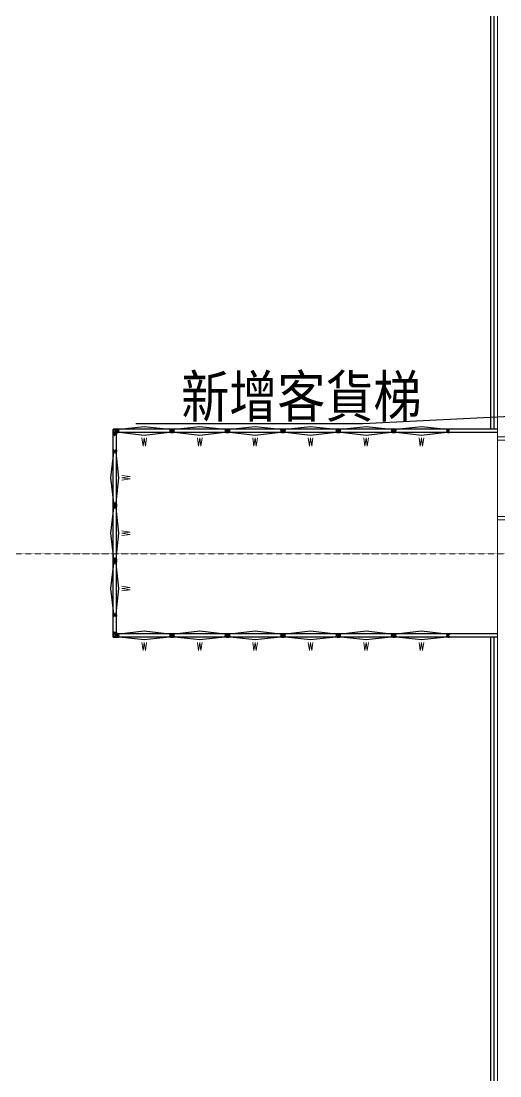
# Model space of a CAD drawing. Extents: x -32000 to 290600, y -29000 to 131250.
# Drawn here: x 236272 to 243183, y 52470 to 67687 of the extents above; entities that cross this region are included whole.
import ezdxf
from ezdxf.enums import TextEntityAlignment as Align

# ---------------------------------------------------------------- set-up
doc = ezdxf.new("R2010")
doc.units = 0
doc.header["$LTSCALE"] = 10
doc.linetypes.add('H12PL3$0$JJP_三點線', pattern=[0.9, 0.3, -0.15, 0, -0.15, 0, -0.15, 0, -0.15])
doc.linetypes.add('XFM7P30ICA$0$H12PL3$0$JJP_三點線', pattern=[0.9, 0.3, -0.15, 0, -0.15, 0, -0.15, 0, -0.15])
for name, color, linetype in [('H12PL3$0$A-WALL-IN', 252, 'Continuous'), ('H12PL3$0$Door', 252, 'Continuous'), ('H12PL3$0$S-GRID', 252, 'Continuous'), ('XFDP30$0$A-Partition-Col', 1, 'Continuous'), ('XFDP30$0$A-W-P1S (50K)', 2, 'Continuous'), ('XFDP30$0$A-W-P2D (50K)', 2, 'Continuous'), ('XFDP30$0$A-WINDOW (50K)', 15, 'Continuous'), ('XFM7P30ICA$0$H12PL3$0$A-TEXT-修改說明', 252, 'Continuous'), ('XFM7P30ICA$0$H12PL3$0$A-WALL-IN', 252, 'Continuous'), ('XFM7P30ICA$0$H12PL3$0$S-GRID', 252, 'Continuous'), ('XFM7P30ICA$0$XFDP30$0$A-Partition-Col', 1, 'Continuous'), ('XFM7P30ICA$0$XFDP30$0$A-W-P1S (50K)', 2, 'Continuous'), ('XFM7P30ICA$0$XFDP30$0$A-W-P2D (50K)', 2, 'Continuous'), ('XFM7P30ICA$0$XFDP30$0$A-WINDOW (50K)', 15, 'Continuous')]:
    doc.layers.add(name, color=color, linetype=linetype)
doc.styles.add('XFDP30$0$15P6-XFDP10$0$AA-TXT', font='simplex.shx', dxfattribs={"width": 0.8, "bigfont": 'chineset.shx'})
doc.styles.add('XFM7P30ICA$0$H12PL3$0$dim-txt', font='isocp.shx', dxfattribs={"width": 0.7, "bigfont": 'chineset.shx'})
doc.styles.add('XFM7P30ICA$0$H12PL3$0$Standard', font='isocp.shx', dxfattribs={"bigfont": 'chineset.shx'})
doc.styles.add('XFM7P30ICA$0$XFDP30$0$15P6-XFDP10$0$AA-TXT', font='simplex.shx', dxfattribs={"width": 0.8, "bigfont": 'chineset.shx'})
doc.dimstyles.new('XFM7P30ICA$0$H12PL3$0$ARCH-dim-200MM', dxfattribs={"dimscale": 200, "dimtxt": 0.3, "dimasz": 0.1, "dimexe": 0.1, "dimexo": 0.1, "dimgap": 0.05, "dimtad": 1, "dimdec": 0, "dimlfac": 10, "dimrnd": 0.5, "dimdsep": 46, "dimtxsty": 'XFM7P30ICA$0$H12PL3$0$dim-txt', "dimblk": 'XFM7P30ICA$0$H12PL3$0$_Dot', "dimcen": 2, "dimclrd": 256, "dimclre": 256, "dimclrt": 256, "dimadec": 0, "dimazin": 0, "dimtfac": 1, "dimtix": 1, "dimtmove": 2, "dimatfit": 3, "dimldrblk": 'XFM7P30ICA$0$H12PL3$0$_OBLIQUE', "dimfxl": 1, "dimtvp": 1, "dimtolj": 1, "dimarcsym": 0})

# ---------------------------------------------------------------- blocks, each defined once
blk = doc.blocks.new('XFDP30$0$XBDP15$0$TP1-50-Partition_Col-L')
for p, q in [((-1.1, -2.4), (0.3, -2.4)), ((0.4, -1.6), (0.4, -2.3)), ((0.5, -1.6), (0.4, -1.6)), ((0.5, -1.6), (0.5, -2.3))]:
    blk.add_line(p, q)
at = {"linetype": 'Continuous', "ltscale": 5}
blk.add_line((-1.1, -2.5), (0.3, -2.5), dxfattribs=at)
for points in [[(-1.6, 2.6), (-1.6, 2.5), (-1.6, 2.6), (2.5, 2.6), (2.5, 4.4), (2.5, 5.2), (2.5, 5.2), (2.5, 5.4), (2.6, 5.4), (2.6, -2.6), (-5.4, -2.6), (-5.4, -2.5), (-5.2, -2.5), (-5.2, -2.5), (-4.4, -2.5), (2.3, -2.5, 0.414214), (2.5, -2.3), (2.5, 2.5), (-1.6, 2.5)], [(-1.6, 2.7), (-2.3, 2.7, -0.414213), (-2.4, 2.8), (-2.4, 4.3), (-2.5, 4.3), (-2.5, 2.8, 0.414213), (-2.3, 2.6), (-1.6, 2.6), (-1.6, 2.7)], [(0.4, 1.6), (0.4, 2.3, 0.414213), (0.3, 2.4), (-1.1, 2.4), (-1.1, 2.5), (0.3, 2.5, -0.414213), (0.5, 2.3), (0.5, 1.6), (0.4, 1.6)], [(1.6, 2.7), (2.3, 2.7, 0.414213), (2.4, 2.8), (2.4, 4.3), (2.5, 4.3), (2.5, 2.8, -0.414213), (2.3, 2.6), (1.6, 2.6), (1.6, 2.7)], [(0.4, -1.6), (0.4, -2.3, -0.414213), (0.3, -2.4), (-1.1, -2.4), (-1.1, -2.5), (0.3, -2.5, 0.414213), (0.5, -2.3), (0.5, -1.6), (0.4, -1.6)]]:
    blk.add_lwpolyline(points, format="xyb")
for points in [[(2.2, 4.2), (-2.2, 4.2, 0.414214), (-2.3, 4.1), (-2.3, 3.2, 0.414214), (-2.2, 3.2), (-1.3, 3.2, -0.414214), (-1.1, 3), (-1.1, 2.9, -0.414214), (-1.3, 2.7), (-1.9, 2.7), (-1.9, 2.8), (-1.3, 2.8, 0.414214), (-1.2, 2.9), (-1.2, 3, 0.414214), (-1.3, 3.1), (-2.2, 3.1, -0.414214), (-2.4, 3.2), (-2.4, 4.1, -0.414214), (-2.2, 4.3), (2.2, 4.3, -0.414214), (2.4, 4.1), (2.4, 3.2, -0.414214), (2.2, 3.1), (1.3, 3.1, 0.414214), (1.2, 3), (1.2, 2.9, 0.414214), (1.3, 2.8), (1.9, 2.8), (1.9, 2.7), (1.3, 2.7, -0.414214), (1.1, 2.9), (1.1, 3, -0.414214), (1.3, 3.2), (2.2, 3.2, 0.414214), (2.3, 3.2), (2.3, 4.1, 0.414214)], [(-1.1, -2.2), (-1.1, 2.2, -0.414214), (-1, 2.3), (-0.1, 2.3, -0.414214), (0, 2.2), (0, 1.3, 0.414214), (0.2, 1.1), (0.3, 1.1, 0.414214), (0.4, 1.3), (0.4, 1.9), (0.4, 1.9), (0.4, 1.3, -0.414214), (0.3, 1.2), (0.2, 1.2, -0.414214), (0.1, 1.3), (0.1, 2.2, 0.414214), (-0.1, 2.4), (-1, 2.4, 0.414214), (-1.1, 2.2), (-1.1, -2.2, 0.414214), (-1, -2.4), (-0.1, -2.4, 0.414214), (0.1, -2.2), (0.1, -1.3, -0.414214), (0.2, -1.2), (0.3, -1.2, -0.414214), (0.4, -1.3), (0.4, -1.9), (0.4, -1.9), (0.4, -1.3, 0.414214), (0.3, -1.1), (0.2, -1.1, 0.414214), (0, -1.3), (0, -2.2, -0.414214), (-0.1, -2.3), (-1, -2.3, -0.414214)]]:
    blk.add_lwpolyline(points, format="xyb", close=True)
for radius in [0.12, 0.18]:
    blk.add_arc((0.3, -2.3), radius, 270, 0)
blk = doc.blocks.new('XFDP30$0$XBDP15$0$GAW513-1-昇')
blk.add_lwpolyline([(14, -8, 1), (12, -7), (11, -9), (3, 1), (10, 8), (11, 8), (11, 0, 0.414214), (11, 0), (12, 0, 0.414214), (12, 0), (12, 10), (10, 10), (12, 10), (10, 10), (-8, -8), (-4, -8, 1), (-4, -7), (-5, -7), (-2, -4), (-2, -10), (-2, -10, 0.754301), (-3, -10), (-2, -11, 0.309364), (-2, -11), (0, -10), (0, -2), (2, 0), (11, -10, 0.520567), (12, -10)], format="xyb", close=True)
blk = doc.blocks.new('XFDP30$0$XBDP15$0$連窗視窗框')
for points in [[(25, 4), (25, -13, -0.414214), (22, -15), (13, -15, -0.414214), (10, -13), (10, -12, -0.300714), (11, -10), (11, -1, 0.414214), (10, 0), (-11, 0, 0.414214), (-11, -1), (-11, -10, -0.300714), (-11, -12), (-11, -13, -0.414214), (-13, -15), (-22, -15, -0.414214), (-25, -13), (-25, 4), (-20, 4, -1), (-20, 3), (-24, 3), (-24, 1), (0, 1), (0, 5), (-4, 5, -1), (-4, 7), (3, 7), (4, 6), (4, 7), (8, 7), (8, 22), (10, 22)], [(24, 3), (23, 3), (23, 5), (2, 5), (2, 1), (11, 1, -0.414214), (13, -1), (13, -10, -0.267949), (12, -11), (12, -11, 0.277698), (12, -12), (12, -13, 0.414214), (13, -14), (22, -14, 0.414214), (24, -13), (24, 0), (21, 0), (21, 1), (24, 1)], [(-24, -13, 0.414214), (-22, -14), (-13, -14, 0.414214), (-12, -13), (-12, -12, 0.277698), (-12, -11), (-12, -11, -0.267949), (-13, -10), (-13, -1, 0.414214), (-14, 0), (-24, 0)]]:
    blk.add_lwpolyline(points, format="xyb", close=True)
blk.add_lwpolyline([(9, 20), (9, 7), (21, 7), (10, 20)], close=True)
blk = doc.blocks.new('XFDP30$0$XBDP15$0$TP1-50-Partition_Col-w-side')
at = {"xscale": 0.1000000000003638, "yscale": 0.1000000000003638, "zscale": 0.1000000000003638, "rotation": 270}
for name, p in [('XFDP30$0$XBDP15$0$連窗視窗框', (1.5, 0)), ('XFDP30$0$XBDP15$0$GAW513-1-昇', (2.7, 1.7))]:
    blk.add_blockref(name, p, dxfattribs=at)
blk = doc.blocks.new('XFDP30$0$Window-120')
blk.add_lwpolyline([(57.3, -7.5), (1.8, -2.3), (0, -2.3), (0, 2.3), (1.8, 2.3), (57.3, 7.5), (112.8, 2.3), (114.6, 2.3), (114.6, -2.3), (112.8, -2.3)], close=True)
at = {"color": 1, "style": 'XFDP30$0$15P6-XFDP10$0$AA-TXT', "width": 0.8}
blk.add_text('W', height=15, dxfattribs=at).set_placement((57.3, -20), align=Align.MIDDLE)
blk = doc.blocks.new('XFDP30$0$XBDP15$0$GS-525庫板崁合材')
at = {"ltscale": 5.5}
blk.add_lwpolyline([(-6, 29), (-9, 29, 0.414214), (-11, 27), (-11, 1, 0.414214), (-9, 0), (9, 0, 0.414214), (11, 1), (11, 27, 0.414214), (9, 29), (6, 29), (6, 28), (9, 28, -0.414214), (10, 27), (10, 1, -0.414214), (9, 1), (-9, 1, -0.414214), (-10, 1), (-10, 27, -0.414214), (-9, 28), (-6, 28)], format="xyb", close=True, dxfattribs=at)
blk = doc.blocks.new('XFDP30$0$XBDP15$0$TP1-50-Partition_Col-w')
at = {"yscale": 0.1000000000003638}
for name, p, xscale, zscale, rotation in [('XFDP30$0$XBDP15$0$GAW513-1-昇', (-2.7, 1.7), -0.1000000000003638, 0.1, 90), ('XFDP30$0$XBDP15$0$連窗視窗框', (-1.5, 0), -0.1000000000003638, 0.1, 90), ('XFDP30$0$XBDP15$0$GS-525庫板崁合材', (1.4, 0), 0.1000000000003638, 0.1000000000003638, 90), ('XFDP30$0$XBDP15$0$連窗視窗框', (1.5, 0), 0.1000000000003638, 0.1000000000003638, 270), ('XFDP30$0$XBDP15$0$GAW513-1-昇', (2.7, 1.7), 0.1000000000003638, 0.1000000000003638, 270)]:
    blk.add_blockref(name, p, dxfattribs=dict(at, xscale=xscale, zscale=zscale, rotation=rotation))
blk = doc.blocks.new('XFDP30')
at = {"layer": 'XFDP30$0$A-W-P1S (50K)'}
for p, q in [((243051, 61800), (243051, 89975, 0)), ((243101, 61800), (243101, 90025, 0)), ((243051, 50125), (243051, 58800)), ((243101, 50075), (243101, 58800))]:
    blk.add_line(p, q, dxfattribs=at)
at = {"layer": 'XFDP30$0$A-W-P2D (50K)'}
for p, q in [((237600, 58800), (237600, 61800)), ((243151, 61800), (237600, 61800)), ((237650, 58850), (237650, 61750)), ((243151, 61750), (237650, 61750)), ((243151, 58800), (237600, 58800)), ((243151, 58850), (237650, 58850))]:
    blk.add_line(p, q, dxfattribs=at)
at = {"layer": 'XFDP30$0$A-Partition-Col', "yscale": 10, "zscale": 10}
for name, p, xscale, rotation in [('XFDP30$0$XBDP15$0$TP1-50-Partition_Col-L', (237625, 61775), 10, 180), ('XFDP30$0$XBDP15$0$TP1-50-Partition_Col-w-side', (237625, 61748), -10, 90), ('XFDP30$0$XBDP15$0$TP1-50-Partition_Col-w-side', (237625, 61500, 0), -10, 90), ('XFDP30$0$XBDP15$0$TP1-50-Partition_Col-w', (237625, 60700, 0), -10, 90), ('XFDP30$0$XBDP15$0$TP1-50-Partition_Col-w', (237625, 59900, 0), -10, 90), ('XFDP30$0$XBDP15$0$TP1-50-Partition_Col-w-side', (237625, 59100, 0), 10, 90), ('XFDP30$0$XBDP15$0$TP1-50-Partition_Col-w-side', (237651, 58825), -10, 180), ('XFDP30$0$XBDP15$0$TP1-50-Partition_Col-w', (238451, 58825), 10, 180), ('XFDP30$0$XBDP15$0$TP1-50-Partition_Col-w', (239251, 58825), 10, 180), ('XFDP30$0$XBDP15$0$TP1-50-Partition_Col-w', (240051, 58825), 10, 180), ('XFDP30$0$XBDP15$0$TP1-50-Partition_Col-w', (240851, 58825), 10, 180), ('XFDP30$0$XBDP15$0$TP1-50-Partition_Col-w', (241651, 58825), 10, 180), ('XFDP30$0$XBDP15$0$TP1-50-Partition_Col-w-side', (242451, 58825), 10, 180)]:
    blk.add_blockref(name, p, dxfattribs=dict(at, xscale=xscale, rotation=rotation))
for name, p, xscale in [('XFDP30$0$XBDP15$0$TP1-50-Partition_Col-w-side', (237651, 61775), 10), ('XFDP30$0$XBDP15$0$TP1-50-Partition_Col-w', (238451, 61775), -10), ('XFDP30$0$XBDP15$0$TP1-50-Partition_Col-w', (239251, 61775), -10), ('XFDP30$0$XBDP15$0$TP1-50-Partition_Col-w', (240051, 61775), -10), ('XFDP30$0$XBDP15$0$TP1-50-Partition_Col-w', (240851, 61775), -10), ('XFDP30$0$XBDP15$0$TP1-50-Partition_Col-w', (241651, 61775), -10), ('XFDP30$0$XBDP15$0$TP1-50-Partition_Col-w-side', (242451, 61775), -10), ('XFDP30$0$XBDP15$0$TP1-50-Partition_Col-L', (237625, 58825), -10)]:
    blk.add_blockref(name, p, dxfattribs=dict(at, xscale=xscale))
at = {"layer": 'XFDP30$0$A-WINDOW (50K)', "xscale": -6.55, "yscale": 8, "zscale": 8}
for p in [(238426, 61775, 0), (239226, 61775, 0), (240026, 61775, 0), (240826, 61775, 0), (241626, 61775, 0), (242426, 61775, 0), (238426, 58825, 0), (239226, 58825, 0), (240026, 58825, 0), (240826, 58825, 0), (241626, 58825, 0), (242426, 58825, 0)]:
    blk.add_blockref('XFDP30$0$Window-120', p, dxfattribs=at)
at = {"layer": 'XFDP30$0$A-WINDOW (50K)', "xscale": -6.550000000000003, "yscale": 8.000000000000004, "zscale": 8, "rotation": 90}
for p in [(237625, 61475), (237625, 60675), (237625, 59875)]:
    blk.add_blockref('XFDP30$0$Window-120', p, dxfattribs=at)
blk = doc.blocks.new('H12PL3')
at = {"layer": 'H12PL3$0$A-WALL-IN', "lineweight": 0}
for p, q in [((243300, 61690), (243150, 61690)), ((243300, 60490), (243150, 60490))]:
    blk.add_line(p, q, dxfattribs=at)
at = {"layer": 'H12PL3$0$A-WALL-IN', "lineweight": 0, "flags": 128}
for points in [[(243150, 75300), (243150, 61690)], [(243150, 60490), (243150, 50025)]]:
    blk.add_lwpolyline(points, dxfattribs=at)
at = {"layer": 'H12PL3$0$Door', "lineweight": 0}
for p, q in [((243150, 61640), (243150, 61690)), ((243150, 61690), (243300, 61690)), ((243300, 61640), (243150, 61640)), ((243150, 60490), (243150, 60540)), ((243150, 60540), (243300, 60540)), ((243300, 60490), (243150, 60490))]:
    blk.add_line(p, q, dxfattribs=at)
at = {"layer": 'H12PL3$0$S-GRID', "linetype": 'H12PL3$0$JJP_三點線', "lineweight": 0}
blk.add_line((-29000, 60000), (289600, 60000), dxfattribs=at)
blk.add_blockref('XFDP30', (0, 0))
blk = doc.blocks.new('XFM7P30ICA$0$XFDP30$0$XBDP15$0$TP1-50-Partition_Col-L')
for p, q in [((-1.1, -2.4), (0.3, -2.4)), ((0.4, -1.6), (0.4, -2.3)), ((0.5, -1.6), (0.4, -1.6)), ((0.5, -1.6), (0.5, -2.3))]:
    blk.add_line(p, q)
at = {"linetype": 'Continuous', "ltscale": 5}
blk.add_line((-1.1, -2.5), (0.3, -2.5), dxfattribs=at)
for points in [[(-1.6, 2.6), (-1.6, 2.5), (-1.6, 2.6), (2.5, 2.6), (2.5, 4.4), (2.5, 5.2), (2.5, 5.2), (2.5, 5.4), (2.6, 5.4), (2.6, -2.6), (-5.4, -2.6), (-5.4, -2.5), (-5.2, -2.5), (-5.2, -2.5), (-4.4, -2.5), (2.3, -2.5, 0.414214), (2.5, -2.3), (2.5, 2.5), (-1.6, 2.5)], [(-1.6, 2.7), (-2.3, 2.7, -0.414213), (-2.4, 2.8), (-2.4, 4.3), (-2.5, 4.3), (-2.5, 2.8, 0.414213), (-2.3, 2.6), (-1.6, 2.6), (-1.6, 2.7)], [(0.4, 1.6), (0.4, 2.3, 0.414213), (0.3, 2.4), (-1.1, 2.4), (-1.1, 2.5), (0.3, 2.5, -0.414213), (0.5, 2.3), (0.5, 1.6), (0.4, 1.6)], [(1.6, 2.7), (2.3, 2.7, 0.414213), (2.4, 2.8), (2.4, 4.3), (2.5, 4.3), (2.5, 2.8, -0.414213), (2.3, 2.6), (1.6, 2.6), (1.6, 2.7)], [(0.4, -1.6), (0.4, -2.3, -0.414213), (0.3, -2.4), (-1.1, -2.4), (-1.1, -2.5), (0.3, -2.5, 0.414213), (0.5, -2.3), (0.5, -1.6), (0.4, -1.6)]]:
    blk.add_lwpolyline(points, format="xyb")
for points in [[(2.2, 4.2), (-2.2, 4.2, 0.414214), (-2.3, 4.1), (-2.3, 3.2, 0.414214), (-2.2, 3.2), (-1.3, 3.2, -0.414214), (-1.1, 3), (-1.1, 2.9, -0.414214), (-1.3, 2.7), (-1.9, 2.7), (-1.9, 2.8), (-1.3, 2.8, 0.414214), (-1.2, 2.9), (-1.2, 3, 0.414214), (-1.3, 3.1), (-2.2, 3.1, -0.414214), (-2.4, 3.2), (-2.4, 4.1, -0.414214), (-2.2, 4.3), (2.2, 4.3, -0.414214), (2.4, 4.1), (2.4, 3.2, -0.414214), (2.2, 3.1), (1.3, 3.1, 0.414214), (1.2, 3), (1.2, 2.9, 0.414214), (1.3, 2.8), (1.9, 2.8), (1.9, 2.7), (1.3, 2.7, -0.414214), (1.1, 2.9), (1.1, 3, -0.414214), (1.3, 3.2), (2.2, 3.2, 0.414214), (2.3, 3.2), (2.3, 4.1, 0.414214)], [(-1.1, -2.2), (-1.1, 2.2, -0.414214), (-1, 2.3), (-0.1, 2.3, -0.414214), (0, 2.2), (0, 1.3, 0.414214), (0.2, 1.1), (0.3, 1.1, 0.414214), (0.4, 1.3), (0.4, 1.9), (0.4, 1.9), (0.4, 1.3, -0.414214), (0.3, 1.2), (0.2, 1.2, -0.414214), (0.1, 1.3), (0.1, 2.2, 0.414214), (-0.1, 2.4), (-1, 2.4, 0.414214), (-1.1, 2.2), (-1.1, -2.2, 0.414214), (-1, -2.4), (-0.1, -2.4, 0.414214), (0.1, -2.2), (0.1, -1.3, -0.414214), (0.2, -1.2), (0.3, -1.2, -0.414214), (0.4, -1.3), (0.4, -1.9), (0.4, -1.9), (0.4, -1.3, 0.414214), (0.3, -1.1), (0.2, -1.1, 0.414214), (0, -1.3), (0, -2.2, -0.414214), (-0.1, -2.3), (-1, -2.3, -0.414214)]]:
    blk.add_lwpolyline(points, format="xyb", close=True)
for radius in [0.12, 0.18]:
    blk.add_arc((0.3, -2.3), radius, 270, 0)
blk = doc.blocks.new('XFM7P30ICA$0$XFDP30$0$XBDP15$0$GAW513-1-昇')
blk.add_lwpolyline([(14, -8, 1), (12, -7), (11, -9), (3, 1), (10, 8), (11, 8), (11, 0, 0.414214), (11, 0), (12, 0, 0.414214), (12, 0), (12, 10), (10, 10), (12, 10), (10, 10), (-8, -8), (-4, -8, 1), (-4, -7), (-5, -7), (-2, -4), (-2, -10), (-2, -10, 0.754301), (-3, -10), (-2, -11, 0.309364), (-2, -11), (0, -10), (0, -2), (2, 0), (11, -10, 0.520567), (12, -10)], format="xyb", close=True)
blk = doc.blocks.new('XFM7P30ICA$0$XFDP30$0$XBDP15$0$連窗視窗框')
for points in [[(25, 4), (25, -13, -0.414214), (22, -15), (13, -15, -0.414214), (10, -13), (10, -12, -0.300714), (11, -10), (11, -1, 0.414214), (10, 0), (-11, 0, 0.414214), (-11, -1), (-11, -10, -0.300714), (-11, -12), (-11, -13, -0.414214), (-13, -15), (-22, -15, -0.414214), (-25, -13), (-25, 4), (-20, 4, -1), (-20, 3), (-24, 3), (-24, 1), (0, 1), (0, 5), (-4, 5, -1), (-4, 7), (3, 7), (4, 6), (4, 7), (8, 7), (8, 22), (10, 22)], [(24, 3), (23, 3), (23, 5), (2, 5), (2, 1), (11, 1, -0.414214), (13, -1), (13, -10, -0.267949), (12, -11), (12, -11, 0.277698), (12, -12), (12, -13, 0.414214), (13, -14), (22, -14, 0.414214), (24, -13), (24, 0), (21, 0), (21, 1), (24, 1)], [(-24, -13, 0.414214), (-22, -14), (-13, -14, 0.414214), (-12, -13), (-12, -12, 0.277698), (-12, -11), (-12, -11, -0.267949), (-13, -10), (-13, -1, 0.414214), (-14, 0), (-24, 0)]]:
    blk.add_lwpolyline(points, format="xyb", close=True)
blk.add_lwpolyline([(9, 20), (9, 7), (21, 7), (10, 20)], close=True)
blk = doc.blocks.new('XFM7P30ICA$0$XFDP30$0$XBDP15$0$TP1-50-Partition_Col-w-side')
at = {"xscale": 0.1000000000003638, "yscale": 0.1000000000003638, "zscale": 0.1000000000003638, "rotation": 270}
for name, p in [('XFM7P30ICA$0$XFDP30$0$XBDP15$0$連窗視窗框', (1.5, 0)), ('XFM7P30ICA$0$XFDP30$0$XBDP15$0$GAW513-1-昇', (2.7, 1.7))]:
    blk.add_blockref(name, p, dxfattribs=at)
blk = doc.blocks.new('XFM7P30ICA$0$XFDP30$0$Window-120')
blk.add_lwpolyline([(57.3, -7.5), (1.8, -2.3), (0, -2.3), (0, 2.3), (1.8, 2.3), (57.3, 7.5), (112.8, 2.3), (114.6, 2.3), (114.6, -2.3), (112.8, -2.3)], close=True)
at = {"color": 1, "style": 'XFM7P30ICA$0$XFDP30$0$15P6-XFDP10$0$AA-TXT', "width": 0.8}
blk.add_text('W', height=15, dxfattribs=at).set_placement((57.3, -20), align=Align.MIDDLE)
blk = doc.blocks.new('XFM7P30ICA$0$XFDP30$0$XBDP15$0$GS-525庫板崁合材')
at = {"ltscale": 5.5}
blk.add_lwpolyline([(-6, 29), (-9, 29, 0.414214), (-11, 27), (-11, 1, 0.414214), (-9, 0), (9, 0, 0.414214), (11, 1), (11, 27, 0.414214), (9, 29), (6, 29), (6, 28), (9, 28, -0.414214), (10, 27), (10, 1, -0.414214), (9, 1), (-9, 1, -0.414214), (-10, 1), (-10, 27, -0.414214), (-9, 28), (-6, 28)], format="xyb", close=True, dxfattribs=at)
blk = doc.blocks.new('XFM7P30ICA$0$XFDP30$0$XBDP15$0$TP1-50-Partition_Col-w')
at = {"yscale": 0.1000000000003638}
for name, p, xscale, zscale, rotation in [('XFM7P30ICA$0$XFDP30$0$XBDP15$0$GAW513-1-昇', (-2.7, 1.7), -0.1000000000003638, 0.1, 90), ('XFM7P30ICA$0$XFDP30$0$XBDP15$0$連窗視窗框', (-1.5, 0), -0.1000000000003638, 0.1, 90), ('XFM7P30ICA$0$XFDP30$0$XBDP15$0$GS-525庫板崁合材', (1.4, 0), 0.1000000000003638, 0.1000000000003638, 90), ('XFM7P30ICA$0$XFDP30$0$XBDP15$0$連窗視窗框', (1.5, 0), 0.1000000000003638, 0.1000000000003638, 270), ('XFM7P30ICA$0$XFDP30$0$XBDP15$0$GAW513-1-昇', (2.7, 1.7), 0.1000000000003638, 0.1000000000003638, 270)]:
    blk.add_blockref(name, p, dxfattribs=dict(at, xscale=xscale, zscale=zscale, rotation=rotation))
blk = doc.blocks.new('XFM7P30ICA$0$XFDP30')
at = {"layer": 'XFM7P30ICA$0$XFDP30$0$A-W-P1S (50K)'}
for p, q in [((243101, 61800), (243101, 89500)), ((243051, 61800), (243051, 89450)), ((243051, 50125), (243051, 58800)), ((243101, 50075), (243101, 58800))]:
    blk.add_line(p, q, dxfattribs=at)
at = {"layer": 'XFM7P30ICA$0$XFDP30$0$A-W-P2D (50K)'}
for p, q in [((237600, 58800), (237600, 61800)), ((243151, 61800), (237600, 61800)), ((237650, 58850), (237650, 61750)), ((243151, 61750), (237650, 61750)), ((243151, 58800), (237600, 58800)), ((243151, 58850), (237650, 58850))]:
    blk.add_line(p, q, dxfattribs=at)
at = {"layer": 'XFM7P30ICA$0$XFDP30$0$A-Partition-Col', "yscale": 10, "zscale": 10}
for name, p, xscale, rotation in [('XFM7P30ICA$0$XFDP30$0$XBDP15$0$TP1-50-Partition_Col-L', (237625, 61775), 10, 180), ('XFM7P30ICA$0$XFDP30$0$XBDP15$0$TP1-50-Partition_Col-w-side', (237625, 61748), -10, 90), ('XFM7P30ICA$0$XFDP30$0$XBDP15$0$TP1-50-Partition_Col-w-side', (237625, 61500, 0), -10, 90), ('XFM7P30ICA$0$XFDP30$0$XBDP15$0$TP1-50-Partition_Col-w', (237625, 60700, 0), -10, 90), ('XFM7P30ICA$0$XFDP30$0$XBDP15$0$TP1-50-Partition_Col-w', (237625, 59900, 0), -10, 90), ('XFM7P30ICA$0$XFDP30$0$XBDP15$0$TP1-50-Partition_Col-w-side', (237625, 59100, 0), 10, 90), ('XFM7P30ICA$0$XFDP30$0$XBDP15$0$TP1-50-Partition_Col-w-side', (237651, 58825), -10, 180), ('XFM7P30ICA$0$XFDP30$0$XBDP15$0$TP1-50-Partition_Col-w', (238451, 58825), 10, 180), ('XFM7P30ICA$0$XFDP30$0$XBDP15$0$TP1-50-Partition_Col-w', (239251, 58825), 10, 180), ('XFM7P30ICA$0$XFDP30$0$XBDP15$0$TP1-50-Partition_Col-w', (240051, 58825), 10, 180), ('XFM7P30ICA$0$XFDP30$0$XBDP15$0$TP1-50-Partition_Col-w', (240851, 58825), 10, 180), ('XFM7P30ICA$0$XFDP30$0$XBDP15$0$TP1-50-Partition_Col-w', (241651, 58825), 10, 180), ('XFM7P30ICA$0$XFDP30$0$XBDP15$0$TP1-50-Partition_Col-w-side', (242451, 58825), 10, 180)]:
    blk.add_blockref(name, p, dxfattribs=dict(at, xscale=xscale, rotation=rotation))
for name, p, xscale in [('XFM7P30ICA$0$XFDP30$0$XBDP15$0$TP1-50-Partition_Col-w-side', (237651, 61775), 10), ('XFM7P30ICA$0$XFDP30$0$XBDP15$0$TP1-50-Partition_Col-w', (238451, 61775), -10), ('XFM7P30ICA$0$XFDP30$0$XBDP15$0$TP1-50-Partition_Col-w', (239251, 61775), -10), ('XFM7P30ICA$0$XFDP30$0$XBDP15$0$TP1-50-Partition_Col-w', (240051, 61775), -10), ('XFM7P30ICA$0$XFDP30$0$XBDP15$0$TP1-50-Partition_Col-w', (240851, 61775), -10), ('XFM7P30ICA$0$XFDP30$0$XBDP15$0$TP1-50-Partition_Col-w', (241651, 61775), -10), ('XFM7P30ICA$0$XFDP30$0$XBDP15$0$TP1-50-Partition_Col-w-side', (242451, 61775), -10), ('XFM7P30ICA$0$XFDP30$0$XBDP15$0$TP1-50-Partition_Col-L', (237625, 58825), -10)]:
    blk.add_blockref(name, p, dxfattribs=dict(at, xscale=xscale))
at = {"layer": 'XFM7P30ICA$0$XFDP30$0$A-WINDOW (50K)', "xscale": -6.55, "yscale": 8, "zscale": 8}
for p in [(238426, 61775, 0), (239226, 61775, 0), (240026, 61775, 0), (240826, 61775, 0), (241626, 61775, 0), (242426, 61775, 0), (238426, 58825, 0), (239226, 58825, 0), (240026, 58825, 0), (240826, 58825, 0), (241626, 58825, 0), (242426, 58825, 0)]:
    blk.add_blockref('XFM7P30ICA$0$XFDP30$0$Window-120', p, dxfattribs=at)
at = {"layer": 'XFM7P30ICA$0$XFDP30$0$A-WINDOW (50K)', "xscale": -6.55, "yscale": 8, "zscale": 8, "rotation": 90}
for p in [(237625, 61475), (237625, 60675), (237625, 59875)]:
    blk.add_blockref('XFM7P30ICA$0$XFDP30$0$Window-120', p, dxfattribs=at)
blk = doc.blocks.new('XFM7P30ICA$0$H12PL3$0$_Dot')
at = {"color": 0, "linetype": 'ByBlock', "lineweight": -2}
blk.add_line((-0.5, 0), (-1, 0), dxfattribs=at)
at = {"color": 0, "linetype": 'ByBlock', "const_width": 0.5}
blk.add_lwpolyline([(-0.25, 0, 1), (0.25, 0, 1)], format="xyb", close=True, dxfattribs=at)
blk = doc.blocks.new('XFM7P30ICA$0$H12PL3$0$_OBLIQUE')
at = {"color": 0, "linetype": 'ByBlock', "lineweight": -2}
blk.add_line((-0.5, -0.5), (0.5, 0.5), dxfattribs=at)
blk = doc.blocks.new('XFM7P30ICA$0$H12PL3')
at = {"layer": 'XFM7P30ICA$0$H12PL3$0$A-WALL-IN', "lineweight": 0, "flags": 128}
blk.add_lwpolyline([(243150, 75450), (243150, 50025)], dxfattribs=at)
at = {"layer": 'XFM7P30ICA$0$H12PL3$0$S-GRID', "linetype": 'XFM7P30ICA$0$H12PL3$0$JJP_三點線', "lineweight": 0}
blk.add_line((-29000, 60000), (289600, 60000), dxfattribs=at)
blk.add_blockref('XFM7P30ICA$0$XFDP30', (0, 0))
at = {"layer": 'XFM7P30ICA$0$H12PL3$0$A-TEXT-修改說明', "linetype": 'Continuous', "lineweight": 0, "insert": (238581.96, 62237.89), "char_height": 598.4677, "attachment_point": 4, "style": 'XFM7P30ICA$0$H12PL3$0$Standard'}
blk.add_mtext('\\A1;{\\fMicrosoft JhengHei|b0|i0|c136|p34;\\W0.85;新增客貨梯}', dxfattribs=at)
at = {"layer": 'XFM7P30ICA$0$H12PL3$0$A-TEXT-修改說明', "lineweight": 0, "annotation_type": 0, "has_hookline": 1, "hookline_direction": 1, "text_width": 3266.63}
blk.add_leader([(249240, 61387.5), (248366.17, 62237.89), (241205.27, 61876.89)], dimstyle='XFM7P30ICA$0$H12PL3$0$ARCH-dim-200MM', dxfattribs=at)
blk = doc.blocks.new('XFM7P30ICA')
for name in ['XFM7P30ICA$0$H12PL3', 'XFM7P30ICA$0$XFDP30']:
    blk.add_blockref(name, (0, 0))

msp = doc.modelspace()

# ---------------------------------------------------------------- block references
for name in ['H12PL3', 'XFM7P30ICA']:
    msp.add_blockref(name, (0, 0))

doc.saveas('drawing.dxf')
